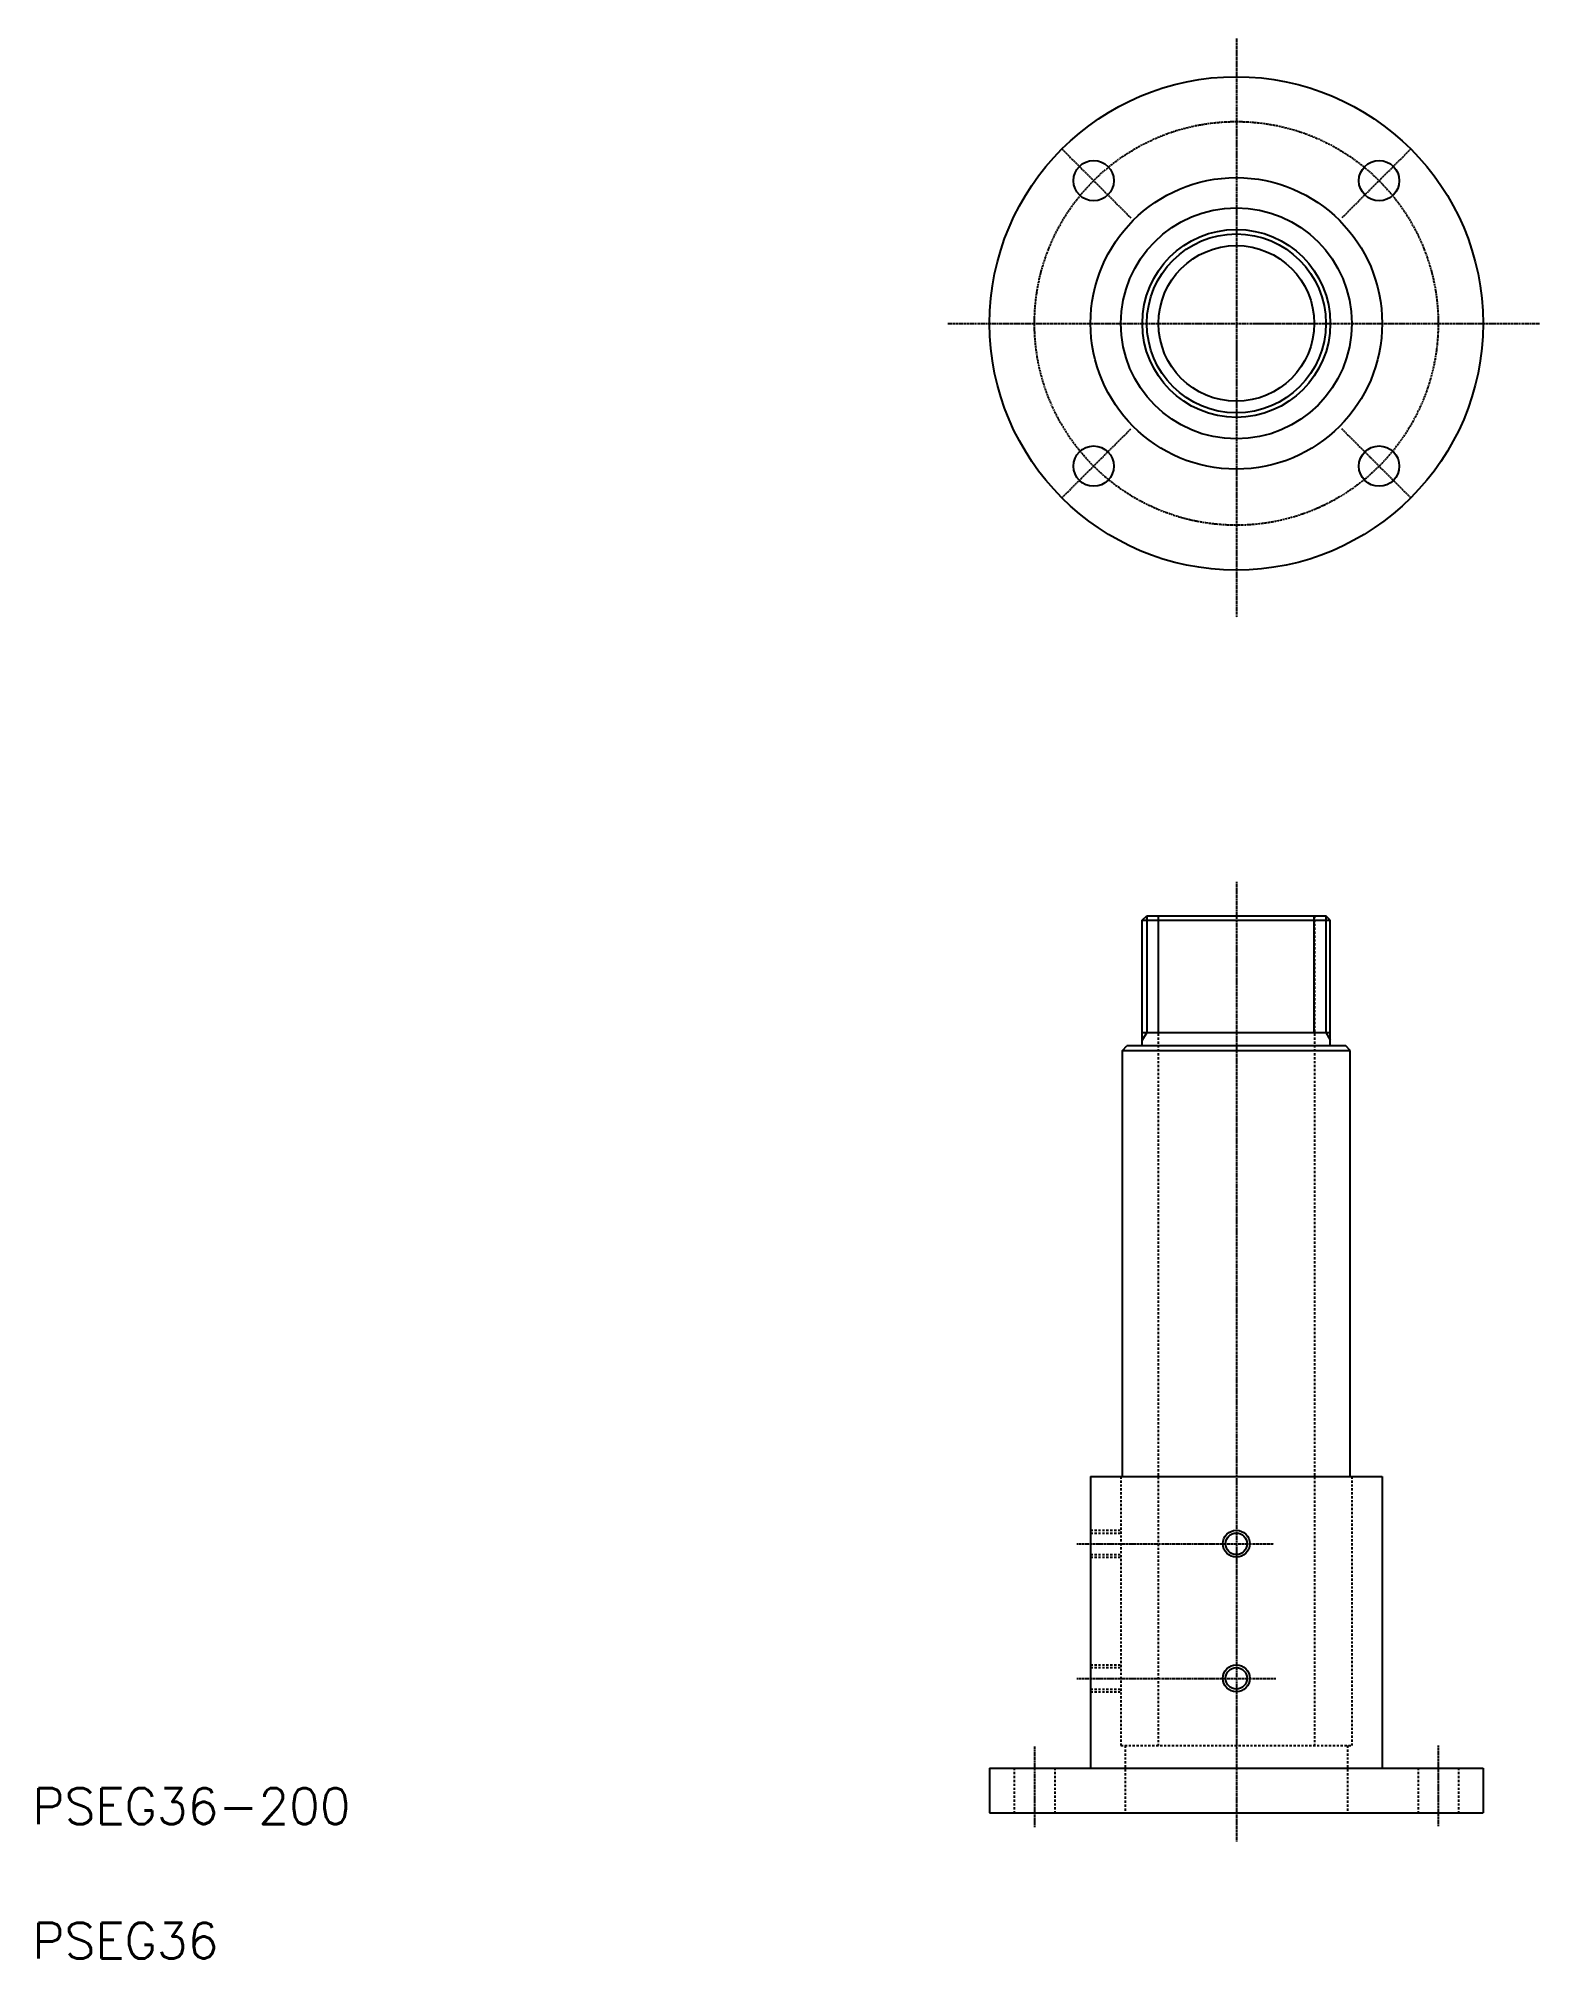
# Model space of a CAD drawing. Extents: x 21 to 356, y 20 to 448.
import ezdxf

# ---------------------------------------------------------------- set-up
doc = ezdxf.new("R2010")
doc.units = 0
doc.header["$LTSCALE"] = 0.25
doc.linetypes.add('CENTER', pattern=[2, 1.25, -0.25, 0.25, -0.25])
doc.linetypes.add('DASHED', pattern=[3.5, 2, -1.5])
doc.layers.get('0').update_dxf_attribs({"linetype": 'CONTINUOUS'})
doc.layers.add('CENTER', color=1, linetype='CENTER')
doc.styles.get("Standard").update_dxf_attribs({"font": 'txt.shx'})

msp = doc.modelspace()

# ---------------------------------------------------------------- linework, layer by layer
for p, q in [((267.47, 251.48), (268.47, 252.48)), ((267.47, 223.48), (267.47, 251.48)), ((267.47, 251.48), (309.38, 251.48)), ((268.47, 252.48), (308.38, 252.48)), ((309.38, 251.48), (308.38, 252.48)), ((309.38, 223.48), (309.38, 251.48)), ((267.47, 226.48), (309.38, 226.48)), ((263.03, 222.48), (313.83, 222.48)), ((255.93, 127.48), (320.93, 127.48)), ((233.43, 62.48), (343.43, 62.48)), ((233.43, 52.48), (343.43, 52.48))]:
    msp.add_line(p, q)
at = {"color": 3}
for p, q in [((268.47, 252.48), (268.47, 226.48)), ((271.07, 226.48), (271.07, 252.48)), ((305.78, 226.48), (305.78, 252.48)), ((308.38, 252.48), (308.38, 226.48)), ((268.47, 226.48), (267.47, 224.75)), ((308.38, 226.48), (309.38, 224.75))]:
    msp.add_line(p, q, dxfattribs=at)
at = {"color": 3, "linetype": 'DASHED'}
for p, q in [((271.03, 252.48), (271.03, 67.48)), ((305.83, 252.48), (305.83, 67.48)), ((262.68, 127.48), (262.68, 67.48)), ((314.18, 127.48), (314.18, 67.48)), ((255.93, 115.48), (262.68, 115.48)), ((255.93, 114.88), (262.68, 114.88)), ((255.93, 110.08), (262.68, 110.08)), ((255.93, 109.48), (262.68, 109.48)), ((255.93, 85.48), (262.68, 85.48)), ((255.93, 84.88), (262.68, 84.88)), ((255.93, 80.08), (262.68, 80.08)), ((255.93, 79.48), (262.68, 79.48)), ((262.68, 67.48), (314.18, 67.48)), ((263.68, 67.48), (263.68, 52.48)), ((313.18, 67.48), (313.18, 52.48)), ((238.93, 62.48), (238.93, 52.48)), ((247.93, 62.48), (247.93, 52.48)), ((328.93, 62.48), (328.93, 52.48)), ((337.93, 62.48), (337.93, 52.48))]:
    msp.add_line(p, q, dxfattribs=at)
at = {"color": 7, "linetype": 'CONTINUOUS'}
for p, q in [((263.03, 222.48), (264.03, 223.48)), ((312.83, 223.48), (264.03, 223.48)), ((313.83, 222.48), (312.83, 223.48)), ((263.03, 127.48), (263.03, 222.48)), ((313.83, 127.48), (313.83, 222.48)), ((255.93, 127.48), (255.93, 62.48)), ((320.93, 127.48), (320.93, 62.48)), ((233.43, 62.48), (233.43, 52.48)), ((343.43, 62.48), (343.43, 52.48))]:
    msp.add_line(p, q, dxfattribs=at)
for centre, radius in [((288.43, 384.56), 55), ((256.61, 416.38), 4.5), ((320.25, 416.38), 4.5), ((288.43, 384.56), 32.5), ((288.43, 384.56), 25.75), ((288.43, 384.56), 20.95), ((288.43, 384.56), 17.35), ((256.61, 352.74), 4.5), ((320.25, 352.74), 4.5), ((288.43, 112.48), 2.4), ((288.43, 82.48), 2.4)]:
    msp.add_circle(centre, radius)
at = {"color": 3}
for centre, radius in [((288.43, 384.56), 19.95), ((288.43, 112.48), 3), ((288.43, 82.48), 3)]:
    msp.add_circle(centre, radius, dxfattribs=at)
at = {"layer": 'CENTER', "color": 1, "linetype": 'CENTER'}
for p, q in [((288.43, 448.1), (288.43, 319.04)), ((249.54, 423.45), (264.97, 408.02)), ((327.32, 423.45), (311.89, 408.02)), ((224.1, 384.56), (356.03, 384.56)), ((292.43, 384.56), (296.43, 384.56)), ((288.43, 380.56), (288.43, 376.56)), ((249.54, 345.67), (264.97, 361.1)), ((327.32, 345.67), (311.89, 361.1)), ((288.43, 260.05), (288.43, 46.12)), ((252.87, 112.48), (296.78, 112.48)), ((252.87, 82.48), (297.23, 82.48)), ((243.43, 67.26), (243.43, 49.3)), ((333.43, 67.49), (333.43, 49.53))]:
    msp.add_line(p, q, dxfattribs=at)
msp.add_circle((288.43, 384.56), 45, dxfattribs=at)

# ---------------------------------------------------------------- texts
for s, p in [('PSEG36-200', (20, 50)), ('PSEG36', (20, 20))]:
    msp.add_text(s, height=8).set_placement(p)

doc.saveas('drawing.dxf')
